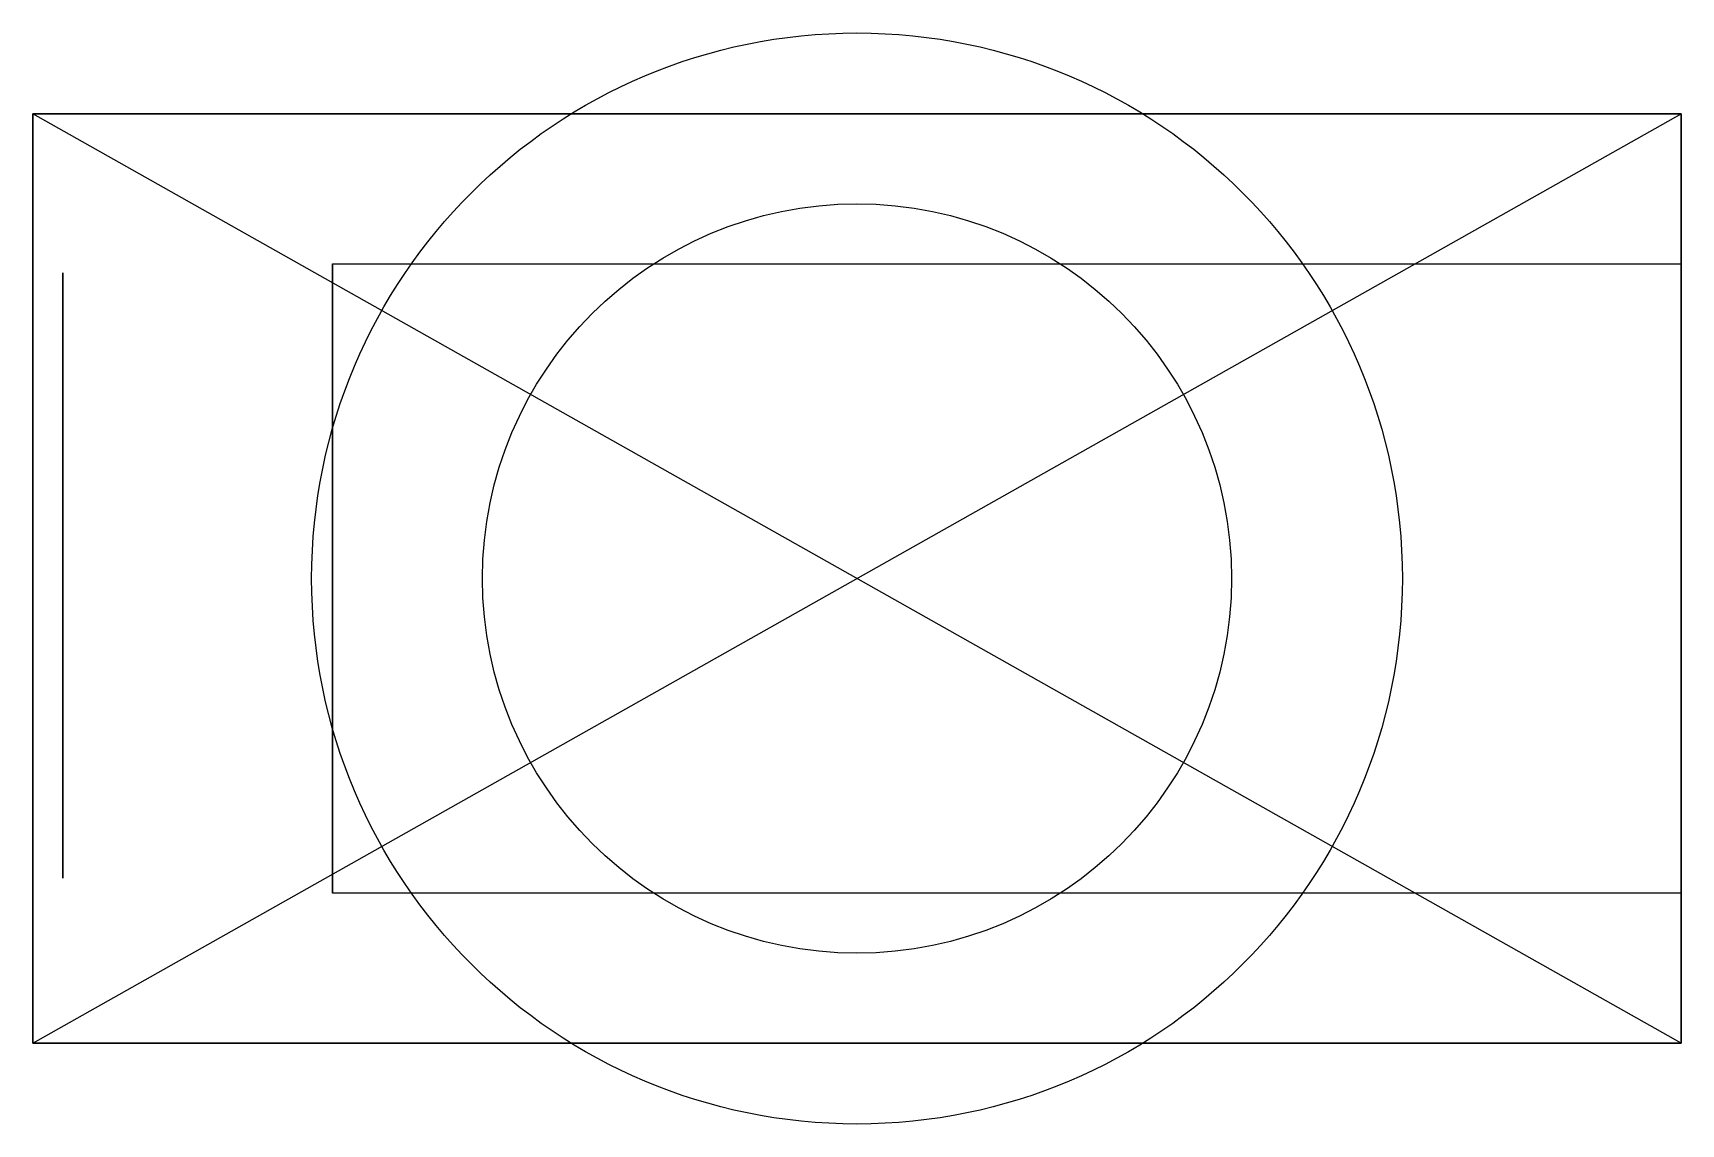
# Model space of a CAD drawing. Header units: centimetres. Extents: x -2.75 to 2.75, y -1.82 to 1.82.
import ezdxf

# ---------------------------------------------------------------- set-up
doc = ezdxf.new("R2010")
doc.units = ezdxf.units.CM
doc.header["$MEASUREMENT"] = 0
for name, color, linetype in [('Leg_Foot v12_Sketch28', 7, 'Continuous'), ('Leg_Foot v12_Sketch29', 7, 'Continuous'), ('Leg_Foot v12_Sketch30', 7, 'Continuous'), ('Leg_Foot v12_Sketch31', 7, 'Continuous'), ('Leg_Foot v12_Sketch32', 7, 'Continuous'), ('Leg_Foot v12_Sketch4', 7, 'Continuous')]:
    doc.layers.add(name, color=color, linetype=linetype)

msp = doc.modelspace()

# ---------------------------------------------------------------- linework, layer by layer
at = {"layer": 'Leg_Foot v12_Sketch28'}
for p, q in [((-2.75, -1.55, 9), (-2.75, 1.55, 9)), ((2.75, -1.55, 9), (-2.75, 1.55, 9)), ((-2.75, 1.55, 9), (2.75, 1.55, 9)), ((-2.75, -1.55, 9), (2.75, 1.55, 9)), ((2.75, 1.55, 9), (2.75, -1.55, 9)), ((2.75, -1.55, 9), (-2.75, -1.55, 9))]:
    msp.add_line(p, q, dxfattribs=at)
msp.add_circle((0, 0, 9), 1.25, dxfattribs=at)
msp.add_point((0, 0, 9), dxfattribs=at)
msp.add_point((0, 0, 9), dxfattribs=at)
at = {"layer": 'Leg_Foot v12_Sketch29'}
for p, q in [((2.75, 1.55, 16.5), (-2.75, 1.55, 16.5)), ((-2.75, 1.55, 16.5), (-2.75, -1.55, 16.5)), ((2.75, -1.55, 16.5), (2.75, 1.55, 16.5)), ((-1.75, -1.05, 16.5), (-1.75, 1.05, 16.5)), ((-1.75, 1.05, 16.5), (2.75, 1.05, 16.5)), ((2.75, 1.05, 16.5), (2.75, -1.05, 16.5)), ((2.75, -1.05, 16.5), (-1.75, -1.05, 16.5)), ((-2.75, -1.55, 16.5), (2.75, -1.55, 16.5))]:
    msp.add_line(p, q, dxfattribs=at)
msp.add_point((0, 0, 16.5), dxfattribs=at)
at = {"layer": 'Leg_Foot v12_Sketch30'}
for p, q in [((-1.75, 1.05, 16.5), (-1.75, -1.05, 16.5)), ((-1.75, -1.05, 10), (-1.75, 1.05, 10)), ((-1.75, 1.05, 10), (-1.75, 1.05, 16.5)), ((-1.75, -1, 15), (-1.75, 1.02, 15)), ((-1.75, 1.02, 15), (-1.75, 1.02, 10.9)), ((-1.75, 1.02, 10.9), (-1.75, -1, 10.9)), ((-1.75, -1, 10.9), (-1.75, -1, 15)), ((-1.75, -1.05, 16.5), (-1.75, -1.05, 10))]:
    msp.add_line(p, q, dxfattribs=at)
msp.add_point((-1.75, 0), dxfattribs=at)
at = {"layer": 'Leg_Foot v12_Sketch31'}
for p, q in [((-1.75, 1.05, 16.5), (-1.75, -1.05, 16.5)), ((-1.75, -1.05, 10), (-1.75, 1.05, 10)), ((-1.75, 0.495, 15.35), (-1.75, 1.05, 15.35)), ((-1.75, 1.05, 10), (-1.75, 1.05, 16.5)), ((-1.75, 1.02, 15), (-1.75, 1.02, 10.9)), ((-1.75, -1, 15), (-1.75, 1.02, 15)), ((-1.75, 1.02, 10.9), (-1.75, -1, 10.9)), ((-1.75, -0.495, 15.35), (-1.75, 0.495, 15.35)), ((-1.75, -0.495, 15.35), (-1.75, -1.05, 15.35)), ((-1.75, -1, 10.9), (-1.75, -1, 15)), ((-1.75, -1.05, 16.5), (-1.75, -1.05, 10))]:
    msp.add_line(p, q, dxfattribs=at)
at = {"layer": 'Leg_Foot v12_Sketch31', "extrusion": (1, -4e-16, 0)}
for centre in [(0.495, 10.575, -1.75), (0.495, 15.35, -1.75), (-0.495, 10.575, -1.75), (-0.495, 15.35, -1.75)]:
    msp.add_circle(centre, 0.22, dxfattribs=at)
at = {"layer": 'Leg_Foot v12_Sketch31'}
msp.add_point((-1.75, 0), dxfattribs=at)
at = {"layer": 'Leg_Foot v12_Sketch32'}
for p, q in [((-2.65, 1.02, 15), (-2.65, -1, 15)), ((-2.65, -1, 10.9), (-2.65, 1.02, 10.9)), ((-2.65, 1.02, 10.9), (-2.65, 1.02, 15)), ((-2.65, -1, 15), (-2.65, -1, 10.9))]:
    msp.add_line(p, q, dxfattribs=at)
at = {"layer": 'Leg_Foot v12_Sketch32', "extrusion": (1, -5e-16, 0)}
msp.add_circle((0, 14.1, -2.65), 0.65, dxfattribs=at)
at = {"layer": 'Leg_Foot v12_Sketch32'}
msp.add_point((-2.65, 0), dxfattribs=at)
at = {"layer": 'Leg_Foot v12_Sketch4'}
for radius in [1.82, 1.25]:
    msp.add_circle((0, 0), radius, dxfattribs=at)
msp.add_point((0, 0), dxfattribs=at)

doc.saveas('drawing.dxf')
